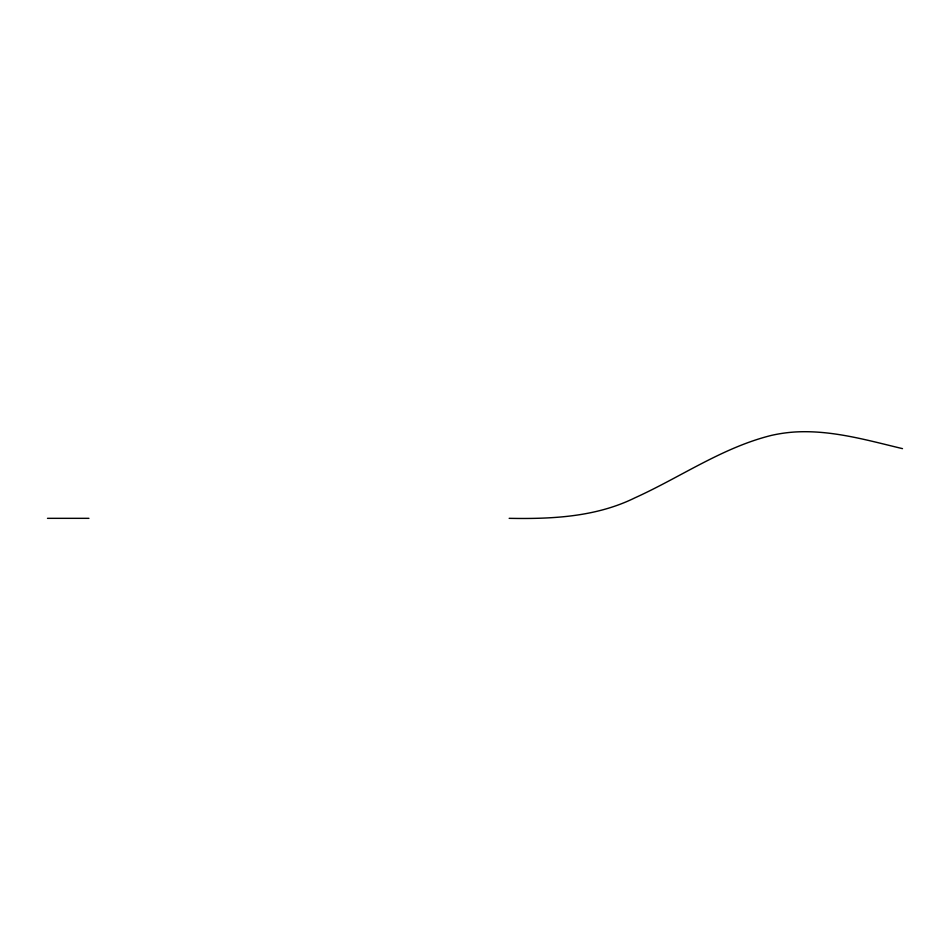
<?xml version="1.0" encoding="UTF-8"?>
<svg xmlns="http://www.w3.org/2000/svg" width="950" height="950" viewBox="0 0 950 950"><rect width="100%" height="100%" fill="white"/><g stroke="black" fill="none" stroke-linecap="round" stroke-linejoin="round"><path stroke-width="1.43" d="M47.5 518.332L88.932 518.332M509.164 518.332C551.808 519.128 595.947 517.073 634.921 497.836C680.461 477.256 722.344 447.581 771.352 435.409A112.587 83.778 -8.6 0 1 795.411 431.965C831.867 429.923 867.409 440.254 902.5 448.637"/></g></svg>
